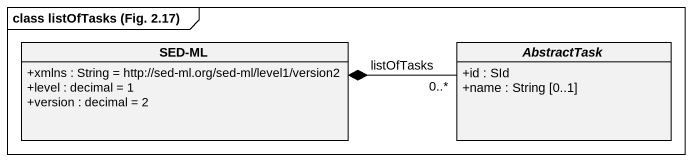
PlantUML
@startuml
mainframe class listOfTasks (Fig. 2.17)
hide circle
hide empty members
skinparam classAttributeIconSize 0
class "SED-ML" as SED_ML {
  +xmlns : String = http://sed-ml.org/sed-ml/level1/version2
  +level : decimal = 1
  +version : decimal = 2
}
abstract class AbstractTask {
  +id : SId
  +name : String [0..1]
}
SED_ML *-right- "0..*" AbstractTask : listOfTasks
@enduml
